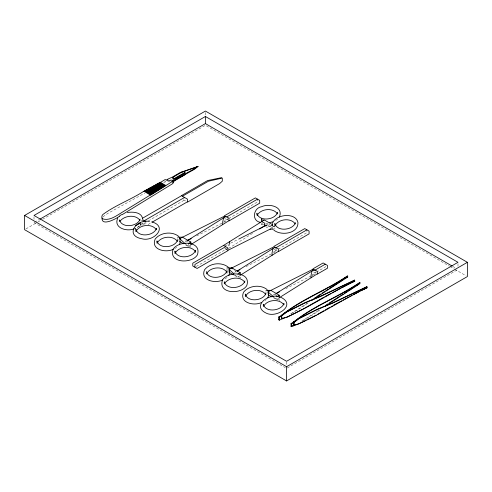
<?xml version="1.0" encoding="UTF-8"?>
<svg xmlns="http://www.w3.org/2000/svg" width="492" height="492" viewBox="0 0 492 492"><rect width="100%" height="100%" fill="white"/><g stroke="black" fill="none" stroke-linecap="round" stroke-linejoin="round"><path stroke-width="0.37" stroke-dasharray="2.46 1.84" d="M142.293 222.771C142.096 225.853 126.745 233.073 140.484 225.576L140.484 223.03M145.89 221.548L145.89 224.081L145.404 224.364L140.644 225.379L140.564 224.204M140.484 225.576L140.546 224.346M223.805 222.255L224.37 221.074L228.091 218.928M311.903 276.006L312.752 274.235L315.169 272.845M102.969 216.806L108.092 213.22L144.814 193.079M176.831 247.371L174.34 248.804M275.661 220.539L277.863 218.934M225.121 278.872L227.322 277.267M265.213 300.532L266.313 299.726M290.754 313.785L307.063 303.343M291.67 313.552L302.475 306.928L309.782 301.78M301.75 321.165L319.333 309.942M303.3 320.538L314.745 313.527L321.442 308.804M228.595 248.423L253.767 232.618M34.668 222.187L39.317 219.5M25.928 228.921L37.232 222.396M37.896 222.015L41.881 219.709M42.552 219.327L205.416 125.294L449.448 266.184M141.893 223.854L143.037 223.196M145.054 222.79L143.738 223.553L145.552 224.598M148.344 220.89L184.537 199.998L184.537 198.725M148.074 224.53L151.364 222.63M228.743 218.546L257.537 201.923L257.537 199.143M185.546 244.899L188.147 246.4L190.859 244.832L190.859 247.617M262.783 223.632L261.603 224.315L261.603 221.529M196.234 266.467L228.091 248.073M271.67 228.245L272.759 227.618M273.761 251.775L277.482 249.628M278.134 249.247L306.922 232.624L306.922 229.844M234.29 275.225L237.538 277.101L240.25 275.532L240.25 278.318M316.436 272.107L325.317 266.984L325.317 264.198M273.281 297.685L276.529 299.56L279.241 297.992L279.241 300.778M287.248 368.016L457.997 269.432M163.676 182.71L165.023 181.966L168.202 181.468M185.115 241.701L186.474 241.018M196.683 235.896L223.214 222.581M223.897 222.236L227.298 220.533M225.164 245.902L227.206 244.881M230.607 243.171L238.091 239.413M234.5 272.402L235.865 271.719M246.068 266.596L272.605 253.282M273.288 252.937L276.688 251.234L276.688 249.333M272.814 295.206L275.538 293.841M285.747 288.718L315.679 273.693L315.679 271.793M170.681 179.506L171.511 179.156M178.694 239.961L177.594 239.961L177.594 237.87M188.498 246.197L190.859 246.541M276.879 299.357L279.241 299.702M168.264 181.394L170.072 181.739M240.25 277.242L237.888 276.898L237.839 274.837M265.723 223.091L269.241 223.965M263.712 224.832L261.603 224.315L262.9 225.059M224.776 248.638L226.658 249.635M452.683 266.356L456.004 268.275M450.112 266.566L454.104 268.872M454.768 269.253L466.072 275.778M272.457 227.796L272.617 228.227M265.495 226.56L268.743 228.436M224.629 218.436L227.857 220.305M274.013 249.137L277.248 251.006M313.552 271.91L316.245 273.466M183.596 199.82L185.576 200.964M34.003 222.568L285.249 367.629M268.706 224.051L269.825 224.795M225.164 248.442L226.843 249.555M274.739 293.909L276.43 295.44M274.278 297.519L276.529 299.56M234.623 270.428L237.433 272.98M235.287 275.059L237.538 277.101M185.792 240.237L188.049 242.279M185.896 244.358L188.147 246.4M140.607 223.116L140.644 225.379M457.997 263.737L457.997 266.584M286.584 361.989L286.584 365.55M276.83 297.992L276.83 299.388M276.104 294.813L276.104 296.079M274.868 227.796L274.868 229.186M271.504 227.175L271.504 228.442M265.975 291.725L265.975 293.121M227.298 218.632L227.298 219.899M226.984 268.57L226.984 270.661M226.99 272.217L226.99 273.607M205.416 112.557L205.416 115.552M188.448 244.137L188.448 246.228M165.023 180.785L165.023 181.966M34.003 216.874L34.003 219.721"/><path stroke-width="0.74" d="M279.308 320.071L279.321 317.254L281.855 315.79L281.313 315.477L278.773 316.94L278.779 319.751L279.308 320.071C305.667 310.083 329.16 293.158 354.775 281.203L354.523 280.102L320.052 296.399L304.622 302.832L286.399 311.946L281.215 315.532C301.221 299.277 326.184 290.341 347.475 275.871L347.758 276.959L311.608 300.495M282.765 318.084L281.492 318.496L281.756 315.846L286.651 312.113L304.874 303.004L320.304 296.571L354.775 280.268M292.875 325.292L291.043 326.35L291.59 326.657L291.59 323.847L294.124 322.389L293.583 322.069L291.043 323.539L291.049 326.344L291.578 326.67C317.937 316.682 341.43 299.751 367.044 287.802L366.792 286.695L332.321 302.998L316.891 309.431L298.669 318.539L293.484 322.131C313.49 305.87 338.453 296.934 359.744 282.469L360.027 283.558L325.095 306.233M360.027 282.623C338.736 297.088 313.767 306.024 293.761 322.278L294.013 325.261L293.484 324.941L294.025 325.255L294.025 322.444L298.921 318.711L317.143 309.597L332.574 303.164L367.044 286.861M121.918 214.813L172.963 183.473L172.963 181.099L150.595 195.17L143.885 191.222C130.761 199.721 115.558 205.127 102.969 214.438C101.703 215.471 101.481 217.433 102.373 218.762C108.32 220.877 114.433 217.187 119.328 214.032L150.374 194.961M151.518 194.26L145.097 190.558L144.205 191.4L143.885 191.222M152.655 193.559L146.302 189.894L145.411 190.736L145.097 190.558M153.799 192.858L147.508 189.229L146.616 190.072L146.302 189.894M154.943 192.163L148.713 188.565L147.821 189.408L147.508 189.229M156.081 191.462L149.919 187.901L149.027 188.75L148.713 188.565M157.225 190.761L151.124 187.237L150.238 188.085L149.919 187.901M158.363 190.06L152.335 186.573L151.444 187.421L151.124 187.237M159.506 189.358L153.541 185.908L152.649 186.757L152.335 186.573M160.65 188.657L154.746 185.25L153.855 186.093L153.541 185.908M161.788 187.956L155.952 184.586L155.06 185.429L154.746 185.25M162.932 187.255L157.157 183.922L156.185 184.801M164.076 186.554L158.363 183.258L157.477 184.1L157.157 183.922M165.214 185.853L159.574 182.593L158.682 183.442L158.363 183.258M172.963 181.099L165.023 179.598L159.888 182.778L159.574 182.593M172.938 182.809L174.352 180.902L184.648 174.955A1.199 0.689 0 0 0 184.998 174.451M223.608 217.851L222.667 222.077L222.667 224.616M228.854 245.729L229.795 241.498M272.998 248.552L272.058 252.777L272.058 255.317M311.996 271.012L311.049 275.237L311.049 277.777M172.858 178.012L172.87 178.442A1.292 0.744 0 0 0 173.688 178.916L174.783 178.824L184.777 173.086L184.937 172.452A1.292 0.744 0 0 0 184.758 172.249M117.717 218.079C113.24 228.054 126.93 231.898 134.156 228.817M136.038 231.431C139.39 224.573 151.917 223.196 156.315 229.641M140.152 219.137C137.502 226.806 121.659 228.503 119.525 219.912L119.525 221.308M157.151 243.171C160.497 236.308 173.024 234.93 177.421 241.381M177.6 240.121C174.949 247.796 159.107 249.487 156.973 240.902L156.973 242.993M175.103 253.349C178.448 246.492 190.976 245.114 195.379 251.56M179.408 244.739L180.06 242.814L179.881 238.497M206.535 273.872C209.887 267.008 222.415 265.631 226.812 272.082M228.798 275.44L229.45 273.515L229.272 269.198M257.082 215.539C260.428 208.682 272.955 207.304 277.359 213.749M244.942 281.006C242.292 288.675 226.449 290.372 224.315 281.787L224.315 283.872M245.533 296.332C248.878 289.468 261.412 288.091 265.809 294.542M272.396 223.546C275.299 214.266 295.778 211.861 297.949 222.581C298.312 233.872 280.735 236.086 273.693 229.955M275.034 225.717C278.386 218.86 290.913 217.482 295.311 223.934M279.345 217.107C283.921 206.437 268.872 203.202 261.56 206.738C253.472 207.827 251.32 220.619 260.108 222.298M265.981 293.281C263.337 300.956 247.488 302.648 245.354 294.062L245.354 296.153M263.484 306.51C266.836 299.653 279.364 298.275 283.761 304.72M267.796 297.9L268.447 295.975L268.269 291.658M295.489 222.673C292.838 230.342 276.99 232.04 274.862 223.454L274.862 225.539M102.065 218.017C101.407 226.806 116.21 218.694 119.328 216.406M166.917 180.546L167.483 179.309L172.501 177.015L180.238 172.495L198.098 166.431L194.438 169.31L172.981 181.277M120.048 221.142C124.464 215.484 135.626 214.082 139.974 220.391M135.368 225.705L138.283 224.395L140.644 222.593M224.844 283.017C229.254 277.359 240.416 275.95 244.764 282.26M347.758 276.024C326.467 290.495 301.498 299.431 281.492 315.686L281.744 318.668M197.298 166.468L194.438 168.719L172.083 181.191M119.193 216.252L121.395 214.647M314.37 298.195L316.479 297.063M326.03 305.218L327.856 303.933M316.836 296.498L320.667 294.038M321.946 293.22L324.499 291.578M325.772 290.76L328.33 289.118M329.603 288.294L343.65 279.272M344.923 278.447L347.758 276.959M329.105 303.097L339.32 296.528M340.599 295.71L343.152 294.068M344.425 293.25L346.977 291.608M348.256 290.79L354 287.094M355.919 285.864L358.471 284.222M187.723 240.379L225.797 216.474L228.94 218.141L228.94 220.674L191.505 244.18M223.522 245.434L227.833 247.925L227.833 250.711L197.083 268.466L192.772 265.975L192.772 263.189L223.522 245.434L264.315 219.961L272.759 224.832M259.573 228.971L264.739 225.73L264.739 223.196L261.603 221.529L261.603 218.743M237.107 271.086L275.188 247.175L278.324 248.841L278.324 251.375L240.895 274.88M276.104 293.546L314.185 269.634L317.322 271.301L317.322 273.835L279.887 297.34M286.651 317.5L304.622 308.22L323.435 297.432M317.531 314.437L323.964 310.686M325.249 309.935L329.751 307.309M331.036 306.559L332.574 305.975M24.6 215.453L205.416 111.057L467.4 262.31L467.4 276.547L286.584 380.943L24.6 229.69L24.6 215.453L286.584 366.706L467.4 262.31M205.416 116.487L34.003 215.453L286.584 361.282L457.997 262.31L205.416 116.487L205.416 123.603L452.019 265.975M39.981 219.118L205.416 123.603M181.616 195.552L207.624 180.533L221.572 177.643M142.698 218.134L181.523 195.718L187.557 199.198L187.557 201.738L152.022 222.255M182.624 196.13L208.436 181.228L222.304 178.067L222.304 181.191L219.641 183.577L187.557 202.107M141.813 220.508L142.957 219.85L145.89 221.548M143.738 221.013L184.537 197.458M190.859 244.832L190.859 242.046L182.415 237.175L179.703 238.743L185.33 243.847M226.781 216.898L257.537 199.143M188.448 243.442L190.859 242.046M228.94 220.926L259.69 203.171L259.69 200.385L255.379 197.895L224.629 215.65L224.629 217.046M225.68 246.683L194.924 264.438L194.924 267.217M272.457 225.01L270.04 226.4L267.931 225.877M233.638 274.85L229.094 272.23L229.094 269.444L231.806 267.876L240.25 272.746L240.25 275.532M274.013 246.351L304.769 228.595L309.081 231.086L309.081 233.872L278.324 251.627M276.172 247.599L306.922 229.844M237.839 274.142L240.25 272.746M268.091 293.293L268.091 291.904L270.803 290.335L279.241 295.212L279.241 297.992M315.169 270.059L325.317 264.198M276.83 296.602L279.241 295.212M317.322 274.087L327.469 268.226L327.469 265.44L323.158 262.956L313.01 268.81L313.01 270.206M173.024 177.218L183.018 171.474M324.781 296.719L330.87 293.509M332.217 292.795L340.329 288.521M341.682 287.808L350.47 283.177M351.823 282.463L354.775 281.203M333.674 305.095L341.786 300.821M343.139 300.108L349.222 296.897M350.575 296.184L351.921 295.471M353.274 294.757L359.357 291.553M360.71 290.84L367.044 287.802M182.317 237.31L224.5 216.136L225.619 216.88M187.833 240.336L191.234 238.632M238.768 239.075L267.347 224.733M227.962 250.299L270.828 228.786M231.707 268.011L273.89 246.836L276.129 248.325M237.224 271.037L239.948 269.671M270.698 290.471L312.887 269.296L314.56 270.416M276.221 293.496L279.622 291.793M295.674 324.474L293.761 325.095L298.669 323.927L305.415 320.55M306.768 319.874L316.215 315.151M181.179 172.428L188.934 169.678M189.635 169.426L198.098 166.431M269.721 222.667L272.882 221.812M172.95 249.444C165.638 252.98 150.589 249.739 155.165 239.069C160.478 232.316 172.077 231.025 178.768 236.406M222.341 280.145C215.022 283.681 199.973 280.44 204.555 269.77C209.869 263.017 221.462 261.726 228.159 267.107M261.332 302.605C254.02 306.141 238.971 302.906 243.546 292.23C248.866 285.477 260.459 284.185 267.15 289.567M281.492 318.496L284.997 317.666M127.336 212.526C132.692 211.585 141.991 212.101 142.612 219.038M274.868 226.4L272.998 226.4L272.402 225.041M270.04 229.186L273.214 229.186L272.894 228.675M177.594 237.175L182.415 237.175M226.984 267.876L231.806 267.876L232.931 268.896M265.975 290.335L270.803 290.335M263.964 220.164L261.603 219.819M149.433 221.492C136.475 218.546 124.255 235.742 142.065 238.811C153.695 242.064 168.559 226.683 151.794 221.837M279.241 296.916C268.915 292.789 251.031 306.264 266.51 313.269C276.805 318.25 296.934 304.985 280.735 297.223M264.413 225.01L266.523 225.533M172.944 179.143L173.338 179.408M160.201 182.249L165.81 185.484M158.996 182.913L164.672 186.185M157.791 183.571L163.528 186.886M156.585 184.236L162.391 187.587M155.38 184.9L161.247 188.288M154.168 185.564L160.103 188.989M152.963 186.228L158.965 189.691M151.757 186.892L157.821 190.392M150.552 187.557L156.677 191.093M149.347 188.221L155.54 191.794M148.135 188.879L154.396 192.495M146.93 189.543L153.252 193.196M145.724 190.207L152.114 193.897M144.519 190.871L150.97 194.598M179.703 241.529L183.602 243.774M268.091 294.69L271.984 296.934M293.484 322.131L294.025 322.444M281.215 315.532L281.756 315.846M291.59 323.847L291.049 323.533L291.584 323.853L291.59 326.657M278.773 316.94L279.321 317.254L279.321 320.064L278.773 319.751M293.484 324.941L294.013 325.261M268.091 291.904L273.718 297.008M229.094 269.444L234.161 274.038M267.845 290.335L268.441 291.701M228.848 267.876L229.444 269.241M179.457 237.175L180.054 238.54M206.363 271.602C208.497 280.188 224.34 278.497 226.99 270.821L226.99 272.217M366.792 286.695L366.792 287.629M363.914 288.343L363.914 289.45M357.186 284.278L357.186 285.385M354.523 280.102L354.523 281.037M351.645 281.75L351.645 282.857M344.917 277.685L344.917 278.792M286.584 366.706L286.584 380.943M283.939 304.856L283.939 303.466C281.289 311.135 265.44 312.832 263.312 304.247L263.312 305.637M277.531 213.885L277.531 212.495C274.887 220.164 259.038 221.861 256.904 213.27L256.904 214.666M195.552 252.39L195.552 250.305C192.901 257.974 177.058 259.671 174.924 251.086L174.924 253.171M156.493 229.776L156.493 228.386C153.842 236.055 138 237.753 135.866 229.161L135.866 231.252M183.11 171.53A1.199 0.689 0 0 1 184.715 171.647A1.199 0.689 0 0 1 184.648 172.581L174.937 178.159A1.199 0.689 0 0 1 173.319 178.196A1.199 0.689 0 0 1 173.116 177.268M172.938 181.622A5.221 3.014 0 0 1 173.282 180.748M173.116 249.253C168.246 263.312 191.806 264.05 197.366 254.924C202.237 240.859 178.67 240.127 173.116 249.253M222.507 279.954C217.63 294.013 241.197 294.751 246.75 285.624C251.627 271.559 228.06 270.828 222.507 279.954"/></g></svg>
